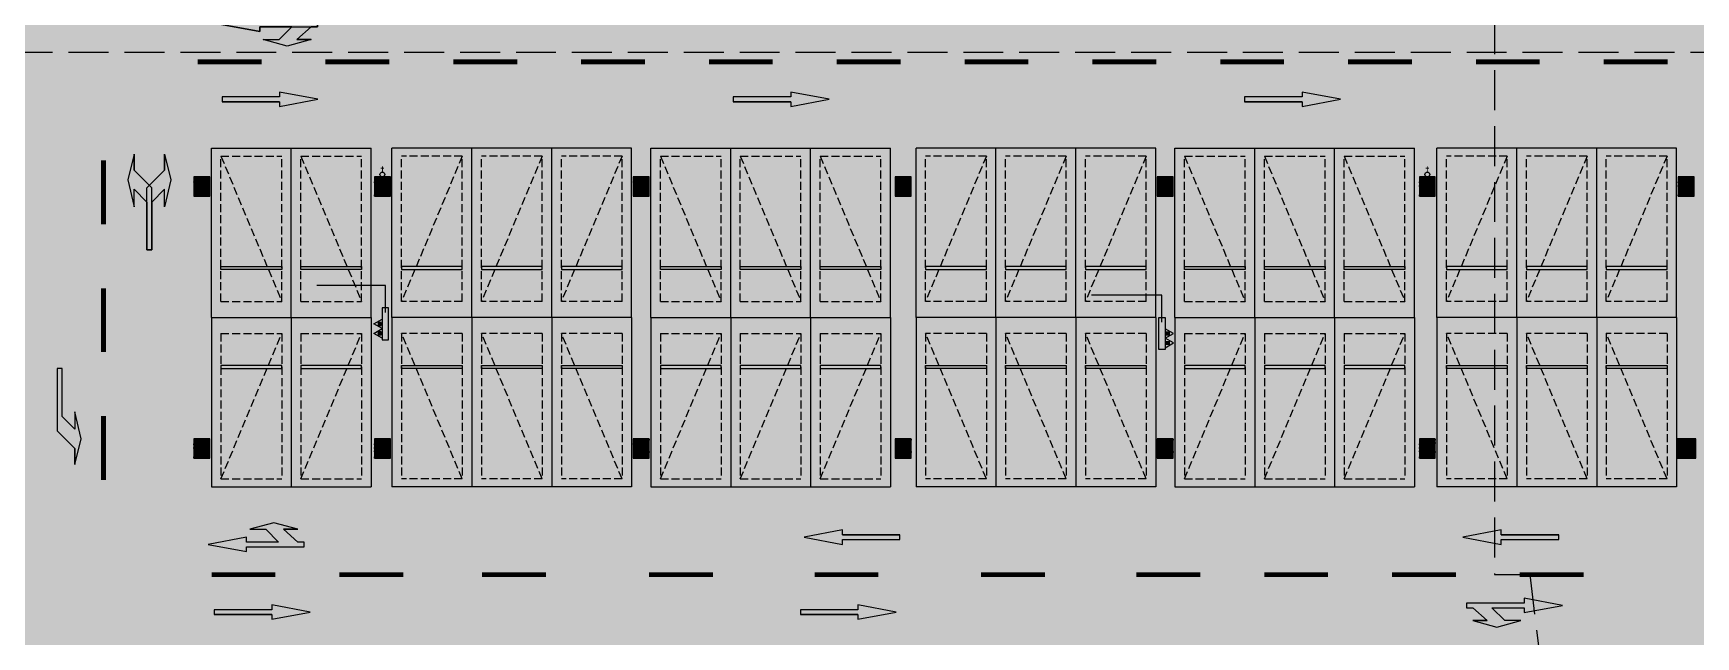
# Model space of a CAD drawing. Extents: x -1338203 to 1886333, y -530034 to 1031844.
# Drawn here: x 750532 to 802556, y 82854 to 101746 of the extents above; entities that cross this region are included whole.
import ezdxf

# ---------------------------------------------------------------- set-up
doc = ezdxf.new("R2010")
doc.units = 0
doc.header["$LTSCALE"] = 1000
doc.header["$MEASUREMENT"] = 0
doc.linetypes.add('$2$DASH', pattern=[0.35, 0.25, -0.1])
doc.linetypes.add('A-001-平面B2$0$__DASH', pattern=[0.35, 0.25, -0.1])
for name, color, linetype in [('$0$DIM_SYMB', 3, 'Continuous'), ('0P-EQUIP-CW', 7, 'Continuous'), ('0P-PIPE-RW', 122, 'Continuous'), ('p-a-regular', 5, 'Continuous'), ('S001地下一墙柱$0$S001地下一墙柱$0$0S-CC-LINE', 52, 'Continuous'), ('S001地下一墙柱$0$S001地下一墙柱$0$0S-CW-HATCH', 251, 'Continuous'), ('S001地下一墙柱$0$S001地下一墙柱$0$0S-CW-HATCH-UP', 251, 'Continuous'), ('中心线', 42, 'Continuous'), ('地面指向箭头', 7, 'Continuous'), ('负一层消火栓$0$0P-ACC-FH', 7, 'Continuous'), ('负一层消火栓$0$0P-DIM-FH', 3, 'Continuous'), ('负一层消火栓$0$0P-EQUIP-FH', 7, 'Continuous')]:
    doc.layers.add(name, color=color, linetype=linetype)
doc.layers.add('AAD-A-PROOF', color=30, linetype='Continuous', plot=False)
doc.layers.add('p-a-regular-narrow', color=7, linetype='Continuous', true_color=0x9600ff)
doc.layers.add('p-h-walkable', color=7, linetype='Continuous', lineweight=70, true_color=0xf0f0f0)

# ---------------------------------------------------------------- blocks, each defined once
blk = doc.blocks.new('负一层消火栓$0$$TwtSys$00000546')
h = blk.add_hatch()
h.set_pattern_fill('ANSI31', color=256, scale=200, style=0)
h.set_pattern_definition([(45, (-38543.802, -6670.83), (-17.67767, 17.67767), [])])
h.paths.add_polyline_path([(-65, 174), (65, 174), (65, 44), (-65, 44)])
for points in [[(0, 344), (-198, 0), (198, 0)], [(-65, 174), (65, 174), (65, 44), (-65, 44)]]:
    blk.add_lwpolyline(points, close=True)
blk = doc.blocks.new('负一层消火栓')
at = {"layer": '负一层消火栓$0$0P-ACC-FH', "elevation": 0}
blk.add_lwpolyline([(-4913, -214740), (-4713, -214740), (-4713, -213741), (-4913, -213741)], close=True, dxfattribs=at)
at = {"layer": '负一层消火栓$0$0P-ACC-FH'}
blk.add_lwpolyline([(19587, -215040), (19387, -215040), (19387, -214040), (19587, -214040)], close=True, dxfattribs=at)
at = {"layer": '负一层消火栓$0$0P-DIM-FH'}
for p, q in [((-4813, -213041), (-6956, -213041)), ((-4813, -213890), (-4813, -213041)), ((19487, -213340), (17284, -213340)), ((19487, -214190), (19487, -213340))]:
    blk.add_line(p, q, dxfattribs=at)
at = {"layer": '负一层消火栓$0$0P-EQUIP-FH', "zscale": 0.75}
for p, xscale, yscale, rotation in [((-4913, -214242, 800), -0.7500000000000013, 0.7500000000000013, 90), ((-4913, -214539, 800), -0.7500000000000013, 0.7500000000000013, 90), ((19587, -214541, 800), 0.75, 0.75, 270), ((19587, -214839, 800), 0.75, 0.75, 270)]:
    blk.add_blockref('负一层消火栓$0$$TwtSys$00000546', p, dxfattribs=dict(at, xscale=xscale, yscale=yscale, rotation=rotation))
blk = doc.blocks.new('剖面位置')
at = {"layer": '$0$DIM_SYMB', "linetype": '$2$DASH', "ltscale": 5}
for points in [[(29891, -167801), (29891, -222090), (30997, -222090), (42410, -315041)], [(29891, -167801), (29891, -222090), (30997, -222090), (42410, -315041)], [(-151227, -205737), (127993, -205737)], [(-151227, -205737), (127993, -205737)]]:
    blk.add_lwpolyline(points, dxfattribs=at)
blk = doc.blocks.new('$TwtSys$00000320')
at = {"const_width": 20}
for points in [[(0, 0), (0, -121)], [(-37, -83), (37, -83)]]:
    blk.add_lwpolyline(points, dxfattribs=at)
blk = doc.blocks.new('A$Cee0fc4ce')
at = {"layer": '0P-PIPE-RW', "linetype": 'Continuous'}
for centre in [(-4909, -209565), (27791, -209565)]:
    blk.add_circle(centre, 75, dxfattribs=at)
at = {"layer": '0P-EQUIP-CW', "xscale": 1.5, "yscale": 1.5, "zscale": 1.5, "rotation": 179.9999999999999}
for p in [(-4909, -209490), (27791, -209490)]:
    blk.add_blockref('$TwtSys$00000320', p, dxfattribs=at)
blk = doc.blocks.new('直行右转或左转')
at = {"layer": '地面指向箭头'}
blk.add_hatch(color=251, dxfattribs=at).paths.add_polyline_path([(3219528, 2452519), (3218327, 2452294), (3218327, 2452444), (3217325, 2452444), (3217726, 2452044), (3218227, 2452044), (3217476, 2451843), (3216725, 2452044), (3217175, 2452044), (3216725, 2452444), (3216524, 2452444), (3216524, 2452594), (3218327, 2452594), (3218327, 2452745)])
at = {"layer": '地面指向箭头', "color": 251}
blk.add_lwpolyline([(3216725, 2452044), (3217175, 2452044), (3216725, 2452044), (3217476, 2451843), (3218227, 2452044), (3217726, 2452044), (3217325, 2452444), (3218327, 2452444), (3218327, 2452294), (3219528, 2452519), (3218327, 2452745), (3218327, 2452594), (3216524, 2452594), (3216524, 2452444), (3216725, 2452444), (3217175, 2452044)], dxfattribs=at)
blk = doc.blocks.new('RTRTRT5')
at = {"layer": '地面指向箭头', "linetype": 'Continuous', "xscale": -1, "rotation": 270}
blk.add_blockref('直行右转或左转', (-1798715, -3451125, 0), dxfattribs=at)
at = {"layer": '地面指向箭头', "linetype": 'Continuous', "rotation": 89.99999999999999}
blk.add_blockref('直行右转或左转', (3106324, -3451125, 0), dxfattribs=at)
blk = doc.blocks.new('左转或右转')
at = {"layer": '地面指向箭头'}
blk.add_hatch(color=251, dxfattribs=at).paths.add_polyline_path([(3221046, 2451667), (3221247, 2450864), (3221247, 2451366), (3221799, 2451918), (3221799, 2453874), (3221648, 2453874), (3221648, 2452369), (3221247, 2451968), (3221247, 2452519)])
at = {"layer": '地面指向箭头', "color": 251}
blk.add_lwpolyline([(3221247, 2450864), (3221046, 2451667), (3221247, 2452519), (3221247, 2451968), (3221648, 2452369), (3221648, 2453874), (3221799, 2453874), (3221799, 2451918), (3221247, 2451366), (3221247, 2450864), (3221247, 2451366)], dxfattribs=at)
blk = doc.blocks.new('直行')
at = {"layer": '地面指向箭头'}
blk.add_hatch(color=251, dxfattribs=at).paths.add_polyline_path([(-29241, 4059962), (-29466, 4058762), (-29316, 4058762), (-29316, 4056961), (-29166, 4056961), (-29166, 4058762), (-29016, 4058762)])
at = {"layer": '地面指向箭头', "color": 251}
blk.add_lwpolyline([(-29316, 4058762), (-29316, 4056961), (-29316, 4058762), (-29316, 4058762), (-29466, 4058762), (-29241, 4059962), (-29016, 4058762), (-29166, 4058762), (-29166, 4056961), (-29316, 4056961), (-29316, 4056961)], dxfattribs=at)
blk = doc.blocks.new('左转加右转')
at = {"layer": '地面指向箭头'}
for points in [[(3220885, 2465747), (3221085, 2466547), (3221085, 2466047), (3221635, 2465497), (3221635, 2463547), (3221485, 2463547), (3221485, 2465047), (3221085, 2465447), (3221085, 2464897)], [(3222235, 2465747), (3222035, 2466547), (3222035, 2466047), (3221485, 2465497), (3221485, 2463547), (3221635, 2463547), (3221635, 2465047), (3222035, 2465447), (3222035, 2464897)]]:
    blk.add_hatch(color=251, dxfattribs=at).paths.add_polyline_path(points)
at = {"layer": '地面指向箭头', "color": 251}
for points in [[(3221085, 2466547), (3220885, 2465747), (3221085, 2464897), (3221085, 2465447), (3221485, 2465047), (3221485, 2463547), (3221635, 2463547), (3221635, 2465497), (3221085, 2466047), (3221085, 2466547), (3221085, 2466047)], [(3222035, 2466547), (3222235, 2465747), (3222035, 2464897), (3222035, 2465447), (3221635, 2465047), (3221635, 2463547), (3221485, 2463547), (3221485, 2465497), (3222035, 2466047), (3222035, 2466547), (3222035, 2466047)]]:
    blk.add_lwpolyline(points, dxfattribs=at)
blk = doc.blocks.new('A$C9cb663f1')
at = {"layer": '中心线', "color": 251, "const_width": 150}
for points in [[(343029, -260912), (345029, -260912)], [(347029, -260912), (349029, -260912)], [(351029, -260912), (353029, -260912)], [(355029, -260912), (357029, -260912)], [(359029, -260912), (361029, -260912)], [(363029, -260912), (365029, -260912)], [(367029, -260912), (369029, -260912)], [(371029, -260912), (373029, -260912)], [(375029, -260912), (377029, -260912)], [(379029, -260912), (381029, -260912)], [(383029, -260912), (385029, -260912)], [(387029, -260912), (389029, -260912)], [(340085, -263996), (340085, -265996)], [(340085, -267996), (340085, -269996)], [(340085, -271996), (340085, -273996)], [(343466, -276962), (345466, -276962)], [(347466, -276962), (349466, -276962)], [(351926, -276962), (353926, -276962)], [(357159, -276962), (359159, -276962)], [(362335, -276962), (364335, -276962)], [(367545, -276962), (369545, -276962)], [(372405, -276962), (374405, -276962)], [(376405, -276962), (378405, -276962)], [(380405, -276962), (382405, -276962)], [(384405, -276962), (386405, -276962)]]:
    blk.add_lwpolyline(points, dxfattribs=at)
at = {"layer": '地面指向箭头', "color": 251, "rotation": 90}
blk.add_blockref('RTRTRT5', (112182, -913545, 0), dxfattribs=at)
at = {"layer": '地面指向箭头', "color": 251}
for p, xscale, rotation in [((-3713168, -232843), -1, 270), ((-3697168, -232843), -1, 270), ((-3681168, -232843), -1, 270), ((4421968, -305031), -1.000000000000002, 90), ((4442586, -305031), -1.000000000000002, 90), ((-3713409, -248893), -1, 270), ((-3695071, -248893), -1, 270)]:
    blk.add_blockref('直行', p, dxfattribs=dict(at, xscale=xscale, rotation=rotation))
at = {"layer": '地面指向箭头', "color": 251, "linetype": 'Continuous', "xscale": -1}
for name, p in [('左转加右转', (3563080, -2730347)), ('左转或右转', (3560436, -2724381))]:
    blk.add_blockref(name, p, dxfattribs=at)
at = {"layer": '地面指向箭头', "color": 251, "linetype": 'Continuous', "rotation": 180}
blk.add_blockref('直行右转或左转', (3562887, 2176503), dxfattribs=at)
at = {"layer": '地面指向箭头', "color": 251, "linetype": 'Continuous'}
blk.add_blockref('直行右转或左转', (-2833791, -2730445), dxfattribs=at)

msp = doc.modelspace()

# ---------------------------------------------------------------- hatches: boundary and pattern name
at = {"layer": 'p-h-walkable', "ltscale": 0.002}
h = msp.add_hatch(color=256, dxfattribs=at)
h.dxf.hatch_style = 1
h.paths.add_polyline_path([(633826.6, 244460.7), (640276.6, 244575.6), (640576.6, 234544.8), (645576.7, 234544.6), (645576.7, 209278.9), (732355.9, 209029), (732355.1, 235229.9), (738506.7, 235229.9), (738506.6, 268838.9), (732734.3, 268838.9), (732734.3, 272898.9), (711963.1, 272898.9), (711963.1, 278984.7), (717256.7, 278984.7), (717256.7, 284049), (733571.6, 284135.6), (733996.6, 290449.1), (739216.6, 290449.1), (739766.6, 284299.1), (754626.6, 284299.1), (755296.6, 290449.1), (760516.6, 290449.1), (760816.6, 283049.1), (760816.3, 275879.2), (775122.6, 275879.2), (776006.6, 274138.9), (776006.6, 259429.1), (778716.6, 259429.1), (778716.6, 238849.1), (783416.6, 238849.1), (783416.6, 237229.1), (782066.6, 237229.1), (782066.6, 234429.1), (779546.6, 234429.1), (779546.6, 237129.1), (773916.6, 237129.1), (773916.6, 243229.1), (764306.6, 243225.6), (764306.6, 236639.1), (760766.6, 236639.1), (760766.6, 234429.1), (758246.6, 234429.1), (758246.6, 238649.1), (762116.6, 238649.1), (762116.6, 243225.6), (748656.6, 243225.6), (748756.3, 207529.1), (800106.6, 207528.9), (800206.7, 201639.7), (812908.2, 202239.1), (812576.6, 180449.3), (744206, 180449.3), (744206, 173439), (728556.7, 173439), (728556.6, 122289.1), (746356.6, 122289.1), (750916.6, 132325.6), (842896.6, 132325.6), (843211.6, 121345.6), (839116.6, 121345.6), (839116.6, 93449.1), (864906.6, 93449.1), (864906.6, 79694), (875856.6, 74929.1), (875856.6, 65749.1), (834560.6, 65749.1), (839142.9, 28436.3), (869465.5, 32160.2), (871163.4, 18334), (873704.3, 18646.1), (877328.9, 5540.2), (761876.2, -8638.5), (761133.2, 2082.3), (764950.9, 5291.5), (763253.1, 19116.3), (799242.7, 23536.1), (793807.6, 65749.1), (750756.6, 65749.1), (751556.6, 81645.6), (636016.6, 81645.6), (636016.6, 96345.6), (629416.6, 96345.6), (629416.6, 118203.2), (622306.6, 118203.2), (622286.6, 139083.2), (644406.6, 137003.2), (644406.6, 129968.2), (656656.6, 129968.2), (656406.6, 138083.2), (712156.6, 138083.2), (711856.6, 184449.1), (581811.6, 184349.1), (581826.6, 197199.1), (585876.6, 197449.1), (585976.6, 209279), (629226.6, 209578.9), (628926.8, 236145.4), (633826.6, 236145.6)])
at = {"layer": 'S001地下一墙柱$0$S001地下一墙柱$0$0S-CW-HATCH'}
h = msp.add_hatch(color=256, dxfattribs=at)
h.dxf.hatch_style = 1
h.paths.add_polyline_path([(756056.6, 97249.1), (755556.6, 97249.1), (755556.6, 96649.1), (756056.6, 96649.1)])
h = msp.add_hatch(color=256, dxfattribs=at)
h.dxf.hatch_style = 1
h.paths.add_polyline_path([(761706.6, 97249.1), (761206.6, 97249.1), (761206.6, 96649.1), (761706.6, 96649.1)])
h = msp.add_hatch(color=256, dxfattribs=at)
h.dxf.hatch_style = 1
h.paths.add_polyline_path([(769806.6, 97249.1), (769306.6, 97249.1), (769306.6, 96649.1), (769806.6, 96649.1)])
h = msp.add_hatch(color=256, dxfattribs=at)
h.dxf.hatch_style = 1
h.paths.add_polyline_path([(778006.6, 97249.1), (777506.6, 97249.1), (777506.6, 96649.1), (778006.6, 96649.1)])
h = msp.add_hatch(color=256, dxfattribs=at)
h.dxf.hatch_style = 1
h.paths.add_polyline_path([(786206.6, 97249.1), (785706.6, 97249.1), (785706.6, 96649.1), (786206.6, 96649.1)])
h = msp.add_hatch(color=256, dxfattribs=at)
h.dxf.hatch_style = 1
h.paths.add_polyline_path([(794406.6, 97249.1), (793906.6, 97249.1), (793906.6, 96649.1), (794406.6, 96649.1)])
h = msp.add_hatch(color=256, dxfattribs=at)
h.dxf.hatch_style = 1
h.paths.add_polyline_path([(802506.6, 97249.1), (802006.6, 97249.1), (802006.6, 96649.1), (802506.6, 96649.1)])
h = msp.add_hatch(color=256, dxfattribs=at)
h.dxf.hatch_style = 1
h.paths.add_polyline_path([(756056.6, 89049.1), (755556.6, 89049.1), (755556.6, 88449.1), (756056.6, 88449.1)])
h = msp.add_hatch(color=256, dxfattribs=at)
h.dxf.hatch_style = 1
h.paths.add_polyline_path([(761706.6, 89049.1), (761206.6, 89049.1), (761206.6, 88449.1), (761706.6, 88449.1)])
h = msp.add_hatch(color=256, dxfattribs=at)
h.dxf.hatch_style = 1
h.paths.add_polyline_path([(769806.6, 89049.1), (769306.6, 89049.1), (769306.6, 88449.1), (769806.6, 88449.1)])
h = msp.add_hatch(color=256, dxfattribs=at)
h.dxf.hatch_style = 1
h.paths.add_polyline_path([(778006.6, 89049.1), (777506.6, 89049.1), (777506.6, 88449.1), (778006.6, 88449.1)])
h = msp.add_hatch(color=256, dxfattribs=at)
h.dxf.hatch_style = 1
h.paths.add_polyline_path([(786206.6, 89049.1), (785706.6, 89049.1), (785706.6, 88449.1), (786206.6, 88449.1)])
h = msp.add_hatch(color=256, dxfattribs=at)
h.dxf.hatch_style = 1
h.paths.add_polyline_path([(794406.6, 89049.1), (793906.6, 89049.1), (793906.6, 88449.1), (794406.6, 88449.1)])
h = msp.add_hatch(color=256, dxfattribs=at)
h.dxf.hatch_style = 1
h.paths.add_polyline_path([(802556.4, 89049.1), (801956.8, 89049.1), (801956.8, 88449.1), (802556.4, 88449.1)])
at = {"layer": 'S001地下一墙柱$0$S001地下一墙柱$0$0S-CW-HATCH-UP'}
h = msp.add_hatch(dxfattribs=at)
h.set_pattern_fill('钢筋混凝土', color=256, scale=30)
h.set_pattern_definition([(45, (788367.34, 106200.8), (-53.03301, 53.03301), []), (50, (788367.34, 106200.8), (215.1781, -18.8256), [22.5, -247.5]), (355, (788367.34, 106200.8), (-41.6254, 225.6576), [18, -198]), (100.4514, (788385.27, 106199.23), (173.5528, 206.8319), [19.122, -210.3426]), (46.1842, (788367.34, 106260.8), (320.1723, -49.6557), [33.75, -371.25]), (96.6356, (788394.02, 106256.66), (280.3988, 292.2354), [28.683, -315.514]), (351.1842, (788367.34, 106260.8), (280.3986, 292.2356), [27, -297]), (21, (788397.34, 106245.8), (179.0721, -120.7857), [22.5, -247.5]), (326, (788397.34, 106245.8), (72.9946, 217.545), [18, -198]), (71.4514, (788412.26, 106235.74), (252.0668, 96.7591), [19.122, -210.3426]), (37.5, (788367.34, 106200.8), (3.64796, 99.86816), [0, -195.6, 0, -201, 0, -198.75]), (7.5, (788367.34, 106200.8), (78.92086, 118.3235), [0, -114.6, 0, -191.1, 0, -75.75]), (327.5, (788300.44, 106200.8), (160.14673, -6.76646), [0, -75, 0, -234, 0, -310.5]), (317.5, (788270.44, 106200.8), (174.95585, 30.0315), [0, -97.5, 0, -155.4, 0, -220.5])])
h.paths.add_polyline_path([(756056.6, 97249.1), (755556.6, 97249.1), (755556.6, 96649.1), (756056.6, 96649.1)])
h = msp.add_hatch(dxfattribs=at)
h.set_pattern_fill('钢筋混凝土', color=256, scale=30)
h.set_pattern_definition([(45, (794017.34, 106200.8), (-53.03301, 53.03301), []), (50, (794017.34, 106200.8), (215.1781, -18.8256), [22.5, -247.5]), (355, (794017.34, 106200.8), (-41.6254, 225.6576), [18, -198]), (100.4514, (794035.27, 106199.23), (173.5528, 206.8319), [19.122, -210.3426]), (46.1842, (794017.34, 106260.8), (320.1723, -49.6557), [33.75, -371.25]), (96.6356, (794044.02, 106256.66), (280.3988, 292.2354), [28.683, -315.514]), (351.1842, (794017.34, 106260.8), (280.3986, 292.2356), [27, -297]), (21, (794047.34, 106245.8), (179.0721, -120.7857), [22.5, -247.5]), (326, (794047.34, 106245.8), (72.9946, 217.545), [18, -198]), (71.4514, (794062.26, 106235.74), (252.0668, 96.7591), [19.122, -210.3426]), (37.5, (794017.34, 106200.8), (3.64796, 99.86816), [0, -195.6, 0, -201, 0, -198.75]), (7.5, (794017.34, 106200.8), (78.92086, 118.3235), [0, -114.6, 0, -191.1, 0, -75.75]), (327.5, (793950.44, 106200.8), (160.14673, -6.76646), [0, -75, 0, -234, 0, -310.5]), (317.5, (793920.44, 106200.8), (174.95585, 30.0315), [0, -97.5, 0, -155.4, 0, -220.5])])
h.paths.add_polyline_path([(761706.6, 97249.1), (761206.6, 97249.1), (761206.6, 96649.1), (761706.6, 96649.1)])
h = msp.add_hatch(dxfattribs=at)
h.set_pattern_fill('钢筋混凝土', color=256, scale=30)
h.set_pattern_definition([(45, (802117.34, 106200.8), (-53.03301, 53.03301), []), (50, (802117.34, 106200.8), (215.1781, -18.8256), [22.5, -247.5]), (355, (802117.34, 106200.8), (-41.6254, 225.6576), [18, -198]), (100.4514, (802135.27, 106199.23), (173.5528, 206.8319), [19.122, -210.3426]), (46.1842, (802117.34, 106260.8), (320.1723, -49.6557), [33.75, -371.25]), (96.6356, (802144.02, 106256.67), (280.3988, 292.2354), [28.683, -315.514]), (351.1842, (802117.34, 106260.8), (280.3986, 292.2356), [27, -297]), (21, (802147.34, 106245.8), (179.0721, -120.7857), [22.5, -247.5]), (326, (802147.34, 106245.8), (72.9946, 217.545), [18, -198]), (71.4514, (802162.26, 106235.74), (252.0668, 96.7591), [19.122, -210.3426]), (37.5, (802117.34, 106200.8), (3.64796, 99.86816), [0, -195.6, 0, -201, 0, -198.75]), (7.5, (802117.34, 106200.8), (78.92086, 118.3235), [0, -114.6, 0, -191.1, 0, -75.75]), (327.5, (802050.44, 106200.8), (160.14673, -6.76646), [0, -75, 0, -234, 0, -310.5]), (317.5, (802020.44, 106200.8), (174.95585, 30.0315), [0, -97.5, 0, -155.4, 0, -220.5])])
h.paths.add_polyline_path([(769806.6, 97249.1), (769306.6, 97249.1), (769306.6, 96649.1), (769806.6, 96649.1)])
h = msp.add_hatch(dxfattribs=at)
h.set_pattern_fill('钢筋混凝土', color=256, scale=30)
h.set_pattern_definition([(45, (810317.34, 106200.8), (-53.03301, 53.03301), []), (50, (810317.34, 106200.8), (215.1781, -18.8256), [22.5, -247.5]), (355, (810317.34, 106200.8), (-41.6254, 225.6576), [18, -198]), (100.4514, (810335.27, 106199.23), (173.5528, 206.8319), [19.122, -210.3426]), (46.1842, (810317.34, 106260.8), (320.1723, -49.6557), [33.75, -371.25]), (96.6356, (810344.02, 106256.66), (280.3988, 292.2354), [28.683, -315.514]), (351.1842, (810317.34, 106260.8), (280.3986, 292.2356), [27, -297]), (21, (810347.34, 106245.8), (179.0721, -120.7857), [22.5, -247.5]), (326, (810347.34, 106245.8), (72.9946, 217.545), [18, -198]), (71.4514, (810362.26, 106235.74), (252.0668, 96.7591), [19.122, -210.3426]), (37.5, (810317.34, 106200.8), (3.64796, 99.86816), [0, -195.6, 0, -201, 0, -198.75]), (7.5, (810317.34, 106200.8), (78.92086, 118.3235), [0, -114.6, 0, -191.1, 0, -75.75]), (327.5, (810250.44, 106200.8), (160.14673, -6.76646), [0, -75, 0, -234, 0, -310.5]), (317.5, (810220.44, 106200.8), (174.95585, 30.0315), [0, -97.5, 0, -155.4, 0, -220.5])])
h.paths.add_polyline_path([(778006.6, 97249.1), (777506.6, 97249.1), (777506.6, 96649.1), (778006.6, 96649.1)])
h = msp.add_hatch(dxfattribs=at)
h.set_pattern_fill('钢筋混凝土', color=256, scale=30)
h.set_pattern_definition([(45, (818517.34, 106200.8), (-53.03301, 53.03301), []), (50, (818517.34, 106200.8), (215.1781, -18.8256), [22.5, -247.5]), (355, (818517.34, 106200.8), (-41.6254, 225.6576), [18, -198]), (100.4514, (818535.27, 106199.23), (173.5528, 206.8319), [19.122, -210.3426]), (46.1842, (818517.34, 106260.8), (320.1723, -49.6557), [33.75, -371.25]), (96.6356, (818544.02, 106256.66), (280.3988, 292.2354), [28.683, -315.514]), (351.1842, (818517.34, 106260.8), (280.3986, 292.2356), [27, -297]), (21, (818547.34, 106245.8), (179.0721, -120.7857), [22.5, -247.5]), (326, (818547.34, 106245.8), (72.9946, 217.545), [18, -198]), (71.4514, (818562.26, 106235.74), (252.0668, 96.7591), [19.122, -210.3426]), (37.5, (818517.34, 106200.8), (3.64796, 99.86816), [0, -195.6, 0, -201, 0, -198.75]), (7.5, (818517.34, 106200.8), (78.92086, 118.3235), [0, -114.6, 0, -191.1, 0, -75.75]), (327.5, (818450.44, 106200.8), (160.14673, -6.76646), [0, -75, 0, -234, 0, -310.5]), (317.5, (818420.44, 106200.8), (174.95585, 30.0315), [0, -97.5, 0, -155.4, 0, -220.5])])
h.paths.add_polyline_path([(786206.6, 97249.1), (785706.6, 97249.1), (785706.6, 96649.1), (786206.6, 96649.1)])
h = msp.add_hatch(dxfattribs=at)
h.set_pattern_fill('钢筋混凝土', color=256, scale=30)
h.set_pattern_definition([(45, (826717.34, 106200.8), (-53.03301, 53.03301), []), (50, (826717.34, 106200.8), (215.1781, -18.8256), [22.5, -247.5]), (355, (826717.34, 106200.8), (-41.6254, 225.6576), [18, -198]), (100.4514, (826735.27, 106199.23), (173.5528, 206.8319), [19.122, -210.3426]), (46.1842, (826717.34, 106260.8), (320.1723, -49.6557), [33.75, -371.25]), (96.6356, (826744.02, 106256.66), (280.3988, 292.2354), [28.683, -315.514]), (351.1842, (826717.34, 106260.8), (280.3986, 292.2356), [27, -297]), (21, (826747.34, 106245.8), (179.0721, -120.7857), [22.5, -247.5]), (326, (826747.34, 106245.8), (72.9946, 217.545), [18, -198]), (71.4514, (826762.26, 106235.74), (252.0668, 96.7591), [19.122, -210.3426]), (37.5, (826717.34, 106200.8), (3.64796, 99.86816), [0, -195.6, 0, -201, 0, -198.75]), (7.5, (826717.34, 106200.8), (78.92086, 118.3235), [0, -114.6, 0, -191.1, 0, -75.75]), (327.5, (826650.44, 106200.8), (160.14673, -6.76646), [0, -75, 0, -234, 0, -310.5]), (317.5, (826620.44, 106200.8), (174.95585, 30.0315), [0, -97.5, 0, -155.4, 0, -220.5])])
h.paths.add_polyline_path([(794406.6, 97249.1), (793906.6, 97249.1), (793906.6, 96649.1), (794406.6, 96649.1)])
h = msp.add_hatch(dxfattribs=at)
h.set_pattern_fill('钢筋混凝土', color=256, scale=30)
h.set_pattern_definition([(45, (834817.34, 106200.8), (-53.03301, 53.03301), []), (50, (834817.34, 106200.8), (215.1781, -18.8256), [22.5, -247.5]), (355, (834817.34, 106200.8), (-41.6254, 225.6576), [18, -198]), (100.4514, (834835.27, 106199.23), (173.5528, 206.8319), [19.122, -210.3426]), (46.1842, (834817.34, 106260.8), (320.1723, -49.6557), [33.75, -371.25]), (96.6356, (834844.02, 106256.66), (280.3988, 292.2354), [28.683, -315.514]), (351.1842, (834817.34, 106260.8), (280.3986, 292.2356), [27, -297]), (21, (834847.34, 106245.8), (179.0721, -120.7857), [22.5, -247.5]), (326, (834847.34, 106245.8), (72.9946, 217.545), [18, -198]), (71.4514, (834862.26, 106235.74), (252.0668, 96.7591), [19.122, -210.3426]), (37.5, (834817.34, 106200.8), (3.64796, 99.86816), [0, -195.6, 0, -201, 0, -198.75]), (7.5, (834817.34, 106200.8), (78.92086, 118.3235), [0, -114.6, 0, -191.1, 0, -75.75]), (327.5, (834750.44, 106200.8), (160.14673, -6.76646), [0, -75, 0, -234, 0, -310.5]), (317.5, (834720.44, 106200.8), (174.95585, 30.0315), [0, -97.5, 0, -155.4, 0, -220.5])])
h.paths.add_polyline_path([(802506.6, 97249.1), (802006.6, 97249.1), (802006.6, 96649.1), (802506.6, 96649.1)])
h = msp.add_hatch(dxfattribs=at)
h.set_pattern_fill('钢筋混凝土', color=256, scale=30)
h.set_pattern_definition([(45, (788367.34, 98000.8), (-53.03301, 53.03301), []), (50, (788367.34, 98000.8), (215.1781, -18.8256), [22.5, -247.5]), (355, (788367.34, 98000.8), (-41.6254, 225.6576), [18, -198]), (100.4514, (788385.27, 97999.23), (173.5528, 206.8319), [19.122, -210.3426]), (46.1842, (788367.34, 98060.8), (320.1723, -49.6557), [33.75, -371.25]), (96.6356, (788394.02, 98056.66), (280.3988, 292.2354), [28.683, -315.514]), (351.1842, (788367.34, 98060.8), (280.3986, 292.2356), [27, -297]), (21, (788397.34, 98045.8), (179.0721, -120.7857), [22.5, -247.5]), (326, (788397.34, 98045.8), (72.9946, 217.545), [18, -198]), (71.4514, (788412.26, 98035.74), (252.0668, 96.7591), [19.122, -210.3426]), (37.5, (788367.34, 98000.8), (3.64796, 99.86816), [0, -195.6, 0, -201, 0, -198.75]), (7.5, (788367.34, 98000.8), (78.92086, 118.3235), [0, -114.6, 0, -191.1, 0, -75.75]), (327.5, (788300.44, 98000.8), (160.14673, -6.76646), [0, -75, 0, -234, 0, -310.5]), (317.5, (788270.44, 98000.8), (174.95585, 30.0315), [0, -97.5, 0, -155.4, 0, -220.5])])
h.paths.add_polyline_path([(756056.6, 89049.1), (755556.6, 89049.1), (755556.6, 88449.1), (756056.6, 88449.1)])
h = msp.add_hatch(dxfattribs=at)
h.set_pattern_fill('钢筋混凝土', color=256, scale=30)
h.set_pattern_definition([(45, (794017.34, 98000.8), (-53.03301, 53.03301), []), (50, (794017.34, 98000.8), (215.1781, -18.8256), [22.5, -247.5]), (355, (794017.34, 98000.8), (-41.6254, 225.6576), [18, -198]), (100.4514, (794035.27, 97999.23), (173.5528, 206.8319), [19.122, -210.3426]), (46.1842, (794017.34, 98060.8), (320.1723, -49.6557), [33.75, -371.25]), (96.6356, (794044.02, 98056.66), (280.3988, 292.2354), [28.683, -315.514]), (351.1842, (794017.34, 98060.8), (280.3986, 292.2356), [27, -297]), (21, (794047.34, 98045.8), (179.0721, -120.7857), [22.5, -247.5]), (326, (794047.34, 98045.8), (72.9946, 217.545), [18, -198]), (71.4514, (794062.26, 98035.74), (252.0668, 96.7591), [19.122, -210.3426]), (37.5, (794017.34, 98000.8), (3.64796, 99.86816), [0, -195.6, 0, -201, 0, -198.75]), (7.5, (794017.34, 98000.8), (78.92086, 118.3235), [0, -114.6, 0, -191.1, 0, -75.75]), (327.5, (793950.44, 98000.8), (160.14673, -6.76646), [0, -75, 0, -234, 0, -310.5]), (317.5, (793920.44, 98000.8), (174.95585, 30.0315), [0, -97.5, 0, -155.4, 0, -220.5])])
h.paths.add_polyline_path([(761706.6, 89049.1), (761206.6, 89049.1), (761206.6, 88449.1), (761706.6, 88449.1)])
h = msp.add_hatch(dxfattribs=at)
h.set_pattern_fill('钢筋混凝土', color=256, scale=30)
h.set_pattern_definition([(45, (802117.34, 98000.8), (-53.03301, 53.03301), []), (50, (802117.34, 98000.8), (215.1781, -18.8256), [22.5, -247.5]), (355, (802117.34, 98000.8), (-41.6254, 225.6576), [18, -198]), (100.4514, (802135.27, 97999.23), (173.5528, 206.8319), [19.122, -210.3426]), (46.1842, (802117.34, 98060.8), (320.1723, -49.6557), [33.75, -371.25]), (96.6356, (802144.02, 98056.67), (280.3988, 292.2354), [28.683, -315.514]), (351.1842, (802117.34, 98060.8), (280.3986, 292.2356), [27, -297]), (21, (802147.34, 98045.8), (179.0721, -120.7857), [22.5, -247.5]), (326, (802147.34, 98045.8), (72.9946, 217.545), [18, -198]), (71.4514, (802162.26, 98035.74), (252.0668, 96.7591), [19.122, -210.3426]), (37.5, (802117.34, 98000.8), (3.64796, 99.86816), [0, -195.6, 0, -201, 0, -198.75]), (7.5, (802117.34, 98000.8), (78.92086, 118.3235), [0, -114.6, 0, -191.1, 0, -75.75]), (327.5, (802050.44, 98000.8), (160.14673, -6.76646), [0, -75, 0, -234, 0, -310.5]), (317.5, (802020.44, 98000.8), (174.95585, 30.0315), [0, -97.5, 0, -155.4, 0, -220.5])])
h.paths.add_polyline_path([(769806.6, 89049.1), (769306.6, 89049.1), (769306.6, 88449.1), (769806.6, 88449.1)])
h = msp.add_hatch(dxfattribs=at)
h.set_pattern_fill('钢筋混凝土', color=256, scale=30)
h.set_pattern_definition([(45, (810317.34, 98000.8), (-53.03301, 53.03301), []), (50, (810317.34, 98000.8), (215.1781, -18.8256), [22.5, -247.5]), (355, (810317.34, 98000.8), (-41.6254, 225.6576), [18, -198]), (100.4514, (810335.27, 97999.23), (173.5528, 206.8319), [19.122, -210.3426]), (46.1842, (810317.34, 98060.8), (320.1723, -49.6557), [33.75, -371.25]), (96.6356, (810344.02, 98056.66), (280.3988, 292.2354), [28.683, -315.514]), (351.1842, (810317.34, 98060.8), (280.3986, 292.2356), [27, -297]), (21, (810347.34, 98045.8), (179.0721, -120.7857), [22.5, -247.5]), (326, (810347.34, 98045.8), (72.9946, 217.545), [18, -198]), (71.4514, (810362.26, 98035.74), (252.0668, 96.7591), [19.122, -210.3426]), (37.5, (810317.34, 98000.8), (3.64796, 99.86816), [0, -195.6, 0, -201, 0, -198.75]), (7.5, (810317.34, 98000.8), (78.92086, 118.3235), [0, -114.6, 0, -191.1, 0, -75.75]), (327.5, (810250.44, 98000.8), (160.14673, -6.76646), [0, -75, 0, -234, 0, -310.5]), (317.5, (810220.44, 98000.8), (174.95585, 30.0315), [0, -97.5, 0, -155.4, 0, -220.5])])
h.paths.add_polyline_path([(778006.6, 89049.1), (777506.6, 89049.1), (777506.6, 88449.1), (778006.6, 88449.1)])
h = msp.add_hatch(dxfattribs=at)
h.set_pattern_fill('钢筋混凝土', color=256, scale=30)
h.set_pattern_definition([(45, (818517.34, 98000.8), (-53.03301, 53.03301), []), (50, (818517.34, 98000.8), (215.1781, -18.8256), [22.5, -247.5]), (355, (818517.34, 98000.8), (-41.6254, 225.6576), [18, -198]), (100.4514, (818535.27, 97999.23), (173.5528, 206.8319), [19.122, -210.3426]), (46.1842, (818517.34, 98060.8), (320.1723, -49.6557), [33.75, -371.25]), (96.6356, (818544.02, 98056.66), (280.3988, 292.2354), [28.683, -315.514]), (351.1842, (818517.34, 98060.8), (280.3986, 292.2356), [27, -297]), (21, (818547.34, 98045.8), (179.0721, -120.7857), [22.5, -247.5]), (326, (818547.34, 98045.8), (72.9946, 217.545), [18, -198]), (71.4514, (818562.26, 98035.74), (252.0668, 96.7591), [19.122, -210.3426]), (37.5, (818517.34, 98000.8), (3.64796, 99.86816), [0, -195.6, 0, -201, 0, -198.75]), (7.5, (818517.34, 98000.8), (78.92086, 118.3235), [0, -114.6, 0, -191.1, 0, -75.75]), (327.5, (818450.44, 98000.8), (160.14673, -6.76646), [0, -75, 0, -234, 0, -310.5]), (317.5, (818420.44, 98000.8), (174.95585, 30.0315), [0, -97.5, 0, -155.4, 0, -220.5])])
h.paths.add_polyline_path([(786206.6, 89049.1), (785706.6, 89049.1), (785706.6, 88449.1), (786206.6, 88449.1)])
h = msp.add_hatch(dxfattribs=at)
h.set_pattern_fill('钢筋混凝土', color=256, scale=30)
h.set_pattern_definition([(45, (826717.34, 98000.8), (-53.03301, 53.03301), []), (50, (826717.34, 98000.8), (215.1781, -18.8256), [22.5, -247.5]), (355, (826717.34, 98000.8), (-41.6254, 225.6576), [18, -198]), (100.4514, (826735.27, 97999.23), (173.5528, 206.8319), [19.122, -210.3426]), (46.1842, (826717.34, 98060.8), (320.1723, -49.6557), [33.75, -371.25]), (96.6356, (826744.02, 98056.66), (280.3988, 292.2354), [28.683, -315.514]), (351.1842, (826717.34, 98060.8), (280.3986, 292.2356), [27, -297]), (21, (826747.34, 98045.8), (179.0721, -120.7857), [22.5, -247.5]), (326, (826747.34, 98045.8), (72.9946, 217.545), [18, -198]), (71.4514, (826762.26, 98035.74), (252.0668, 96.7591), [19.122, -210.3426]), (37.5, (826717.34, 98000.8), (3.64796, 99.86816), [0, -195.6, 0, -201, 0, -198.75]), (7.5, (826717.34, 98000.8), (78.92086, 118.3235), [0, -114.6, 0, -191.1, 0, -75.75]), (327.5, (826650.44, 98000.8), (160.14673, -6.76646), [0, -75, 0, -234, 0, -310.5]), (317.5, (826620.44, 98000.8), (174.95585, 30.0315), [0, -97.5, 0, -155.4, 0, -220.5])])
h.paths.add_polyline_path([(794406.6, 89049.1), (793906.6, 89049.1), (793906.6, 88449.1), (794406.6, 88449.1)])
h = msp.add_hatch(dxfattribs=at)
h.set_pattern_fill('钢筋混凝土', color=256, scale=30)
h.set_pattern_definition([(45, (834817.34, 98000.8), (-53.03301, 53.03301), []), (50, (834817.34, 98000.8), (215.1781, -18.8256), [22.5, -247.5]), (355, (834817.34, 98000.8), (-41.6254, 225.6576), [18, -198]), (100.4514, (834835.27, 97999.23), (173.5528, 206.8319), [19.122, -210.3426]), (46.1842, (834817.34, 98060.8), (320.1723, -49.6557), [33.75, -371.25]), (96.6356, (834844.02, 98056.66), (280.3988, 292.2354), [28.683, -315.514]), (351.1842, (834817.34, 98060.8), (280.3986, 292.2356), [27, -297]), (21, (834847.34, 98045.8), (179.0721, -120.7857), [22.5, -247.5]), (326, (834847.34, 98045.8), (72.9946, 217.545), [18, -198]), (71.4514, (834862.26, 98035.74), (252.0668, 96.7591), [19.122, -210.3426]), (37.5, (834817.34, 98000.8), (3.64796, 99.86816), [0, -195.6, 0, -201, 0, -198.75]), (7.5, (834817.34, 98000.8), (78.92086, 118.3235), [0, -114.6, 0, -191.1, 0, -75.75]), (327.5, (834750.44, 98000.8), (160.14673, -6.76646), [0, -75, 0, -234, 0, -310.5]), (317.5, (834720.44, 98000.8), (174.95585, 30.0315), [0, -97.5, 0, -155.4, 0, -220.5])])
h.paths.add_polyline_path([(802556.4, 89049.1), (801956.8, 89049.1), (801956.8, 88449.1), (802556.4, 88449.1)])

# ---------------------------------------------------------------- linework, layer by layer
for p, q in [((756106.5, 92849), (756106.5, 98149)), ((756106.5, 98149), (758606.5, 98149)), ((758606.5, 92849), (758606.5, 98149)), ((758606.5, 92849), (758606.5, 98149)), ((758606.5, 98149), (761106.5, 98149)), ((761106.5, 92849), (761106.5, 98149)), ((761757, 92849), (761757, 98149)), ((764257, 98149), (761757, 98149)), ((764257, 92849), (764257, 98149)), ((766757, 98149), (764257, 98149)), ((764257, 92849), (764257, 98149)), ((766757, 92849), (766757, 98149)), ((769257, 98149), (766757, 98149)), ((766757, 92849), (766757, 98149)), ((769257, 92849), (769257, 98149)), ((769856.5, 92849), (769856.5, 98149)), ((769856.5, 98149), (772356.5, 98149)), ((772356.5, 92849), (772356.5, 98149)), ((772356.5, 92849), (772356.5, 98149)), ((772356.5, 98149), (774856.5, 98149)), ((774856.5, 92849), (774856.5, 98149)), ((774856.5, 92849), (774856.5, 98149)), ((774856.5, 98149), (777356.5, 98149)), ((777356.5, 92849), (777356.5, 98149)), ((778157, 92848.8), (778157, 98148.8)), ((780657, 98148.8), (778157, 98148.8)), ((780657, 92848.8), (780657, 98148.8)), ((783157, 98148.8), (780657, 98148.8)), ((780657, 92848.8), (780657, 98148.8)), ((783157, 92848.8), (783157, 98148.8)), ((785657, 98148.8), (783157, 98148.8)), ((783157, 92848.8), (783157, 98148.8)), ((785657, 92848.8), (785657, 98148.8)), ((786256.5, 92848.8), (786256.5, 98148.8)), ((786256.5, 98148.8), (788756.5, 98148.8)), ((788756.5, 92848.8), (788756.5, 98148.8)), ((788756.5, 92848.8), (788756.5, 98148.8)), ((788756.5, 98148.8), (791256.5, 98148.8)), ((791256.5, 92848.8), (791256.5, 98148.8)), ((791256.5, 92848.8), (791256.5, 98148.8)), ((791256.5, 98148.8), (793756.5, 98148.8)), ((793756.5, 92848.8), (793756.5, 98148.8)), ((794457, 92848.8), (794457, 98148.8)), ((796957, 98148.8), (794457, 98148.8)), ((796957, 92848.8), (796957, 98148.8)), ((799457, 98148.8), (796957, 98148.8)), ((796957, 92848.8), (796957, 98148.8)), ((799457, 92848.8), (799457, 98148.8)), ((801957, 98148.8), (799457, 98148.8)), ((799457, 92848.8), (799457, 98148.8)), ((801957, 92848.8), (801957, 98148.8)), ((756106.5, 92849.2), (756106.5, 87549.2)), ((756106.5, 92849.2), (758606.5, 92849.2)), ((756106.5, 92849), (758606.5, 92849)), ((758606.5, 92849.2), (758606.5, 87549.2)), ((758606.5, 92849.2), (758606.5, 87549.2)), ((758606.5, 92849.2), (761106.5, 92849.2)), ((758606.5, 92849), (761106.5, 92849)), ((761106.5, 92849.2), (761106.5, 87549.2)), ((761757, 92849.2), (761757, 87549.2)), ((764257, 92849.2), (761757, 92849.2)), ((764257, 92849), (761757, 92849)), ((764257, 92849.2), (764257, 87549.2)), ((766757, 92849.2), (764257, 92849.2)), ((764257, 92849.2), (764257, 87549.2)), ((766757, 92849), (764257, 92849)), ((766757, 92849.2), (766757, 87549.2)), ((769257, 92849.2), (766757, 92849.2)), ((766757, 92849.2), (766757, 87549.2)), ((769257, 92849), (766757, 92849)), ((769257, 92849.2), (769257, 87549.2)), ((769856.5, 92849.2), (769856.5, 87549.2)), ((769856.5, 92849.2), (772356.5, 92849.2)), ((769856.5, 92849), (772356.5, 92849)), ((772356.5, 92849.2), (772356.5, 87549.2)), ((772356.5, 92849.2), (772356.5, 87549.2)), ((772356.5, 92849.2), (774856.5, 92849.2)), ((772356.5, 92849), (774856.5, 92849)), ((774856.5, 92849.2), (774856.5, 87549.2)), ((774856.5, 92849.2), (774856.5, 87549.2)), ((774856.5, 92849.2), (777356.5, 92849.2)), ((774856.5, 92849), (777356.5, 92849)), ((777356.5, 92849.2), (777356.5, 87549.2)), ((778157, 92849.2), (778157, 87549.2)), ((780657, 92849.2), (778157, 92849.2)), ((780657, 92848.8), (778157, 92848.8)), ((780657, 92849.2), (780657, 87549.2)), ((783157, 92849.2), (780657, 92849.2)), ((780657, 92849.2), (780657, 87549.2)), ((783157, 92848.8), (780657, 92848.8)), ((783157, 92849.2), (783157, 87549.2)), ((785657, 92849.2), (783157, 92849.2)), ((783157, 92849.2), (783157, 87549.2)), ((785657, 92848.8), (783157, 92848.8)), ((785657, 92849.2), (785657, 87549.2)), ((786256.5, 92849.2), (786256.5, 87549.2)), ((786256.5, 92849.2), (788756.5, 92849.2)), ((786256.5, 92848.8), (788756.5, 92848.8)), ((788756.5, 92849.2), (788756.5, 87549.2)), ((788756.5, 92849.2), (788756.5, 87549.2)), ((788756.5, 92849.2), (791256.5, 92849.2)), ((788756.5, 92848.8), (791256.5, 92848.8)), ((791256.5, 92849.2), (791256.5, 87549.2)), ((791256.5, 92849.2), (791256.5, 87549.2)), ((791256.5, 92849.2), (793756.5, 92849.2)), ((791256.5, 92848.8), (793756.5, 92848.8)), ((793756.5, 92849.2), (793756.5, 87549.2)), ((794457, 92849.2), (794457, 87549.2)), ((796957, 92849.2), (794457, 92849.2)), ((796957, 92848.8), (794457, 92848.8)), ((796957, 92849.2), (796957, 87549.2)), ((799457, 92849.2), (796957, 92849.2)), ((796957, 92849.2), (796957, 87549.2)), ((799457, 92848.8), (796957, 92848.8)), ((799457, 92849.2), (799457, 87549.2)), ((801957, 92849.2), (799457, 92849.2)), ((799457, 92849.2), (799457, 87549.2)), ((801957, 92848.8), (799457, 92848.8)), ((801957, 92849.2), (801957, 87549.2)), ((756106.5, 87549.2), (758606.5, 87549.2)), ((758606.5, 87549.2), (761106.5, 87549.2)), ((764257, 87549.2), (761757, 87549.2)), ((766757, 87549.2), (764257, 87549.2)), ((769257, 87549.2), (766757, 87549.2)), ((769856.5, 87549.2), (772356.5, 87549.2)), ((772356.5, 87549.2), (774856.5, 87549.2)), ((774856.5, 87549.2), (777356.5, 87549.2)), ((780657, 87549.2), (778157, 87549.2)), ((783157, 87549.2), (780657, 87549.2)), ((785657, 87549.2), (783157, 87549.2)), ((786256.5, 87549.2), (788756.5, 87549.2)), ((788756.5, 87549.2), (791256.5, 87549.2)), ((791256.5, 87549.2), (793756.5, 87549.2)), ((796957, 87549.2), (794457, 87549.2)), ((799457, 87549.2), (796957, 87549.2)), ((801957, 87549.2), (799457, 87549.2))]:
    msp.add_line(p, q)
at = {"linetype": 'A-001-平面B2$0$__DASH'}
for p, q in [((756406.5, 97899), (758306.5, 97899)), ((756406.5, 93349), (756406.5, 97899)), ((758306.5, 93349), (758306.5, 97899)), ((758906.5, 97899), (760806.5, 97899)), ((758906.5, 93349), (758906.5, 97899)), ((760806.5, 93349), (760806.5, 97899)), ((763957, 97899), (762057, 97899)), ((762057, 93349), (762057, 97899)), ((763957, 93349), (763957, 97899)), ((766457, 97899), (764557, 97899)), ((764557, 93349), (764557, 97899)), ((766457, 93349), (766457, 97899)), ((768957, 97899), (767057, 97899)), ((767057, 93349), (767057, 97899)), ((768957, 93349), (768957, 97899)), ((770156.5, 97899), (772056.5, 97899)), ((770156.5, 93349), (770156.5, 97899)), ((772056.5, 93349), (772056.5, 97899)), ((772656.5, 97899), (774556.5, 97899)), ((772656.5, 93349), (772656.5, 97899)), ((774556.5, 93349), (774556.5, 97899)), ((775156.5, 97899), (777056.5, 97899)), ((775156.5, 93349), (775156.5, 97899)), ((777056.5, 93349), (777056.5, 97899)), ((780357, 97898.8), (778457, 97898.8)), ((778457, 93348.8), (778457, 97898.8)), ((780357, 93348.8), (780357, 97898.8)), ((782857, 97898.8), (780957, 97898.8)), ((780957, 93348.8), (780957, 97898.8)), ((782857, 93348.8), (782857, 97898.8)), ((785357, 97898.8), (783457, 97898.8)), ((783457, 93348.8), (783457, 97898.8)), ((785357, 93348.8), (785357, 97898.8)), ((786556.5, 97898.8), (788456.5, 97898.8)), ((786556.5, 93348.8), (786556.5, 97898.8)), ((788456.5, 93348.8), (788456.5, 97898.8)), ((789056.5, 97898.8), (790956.5, 97898.8)), ((789056.5, 93348.8), (789056.5, 97898.8)), ((790956.5, 93348.8), (790956.5, 97898.8)), ((791556.5, 97898.8), (793456.5, 97898.8)), ((791556.5, 93348.8), (791556.5, 97898.8)), ((793456.5, 93348.8), (793456.5, 97898.8)), ((796657, 97898.8), (794757, 97898.8)), ((794757, 93348.8), (794757, 97898.8)), ((796657, 93348.8), (796657, 97898.8)), ((799157, 97898.8), (797257, 97898.8)), ((797257, 93348.8), (797257, 97898.8)), ((799157, 93348.8), (799157, 97898.8)), ((801657, 97898.8), (799757, 97898.8)), ((799757, 93348.8), (799757, 97898.8)), ((801657, 93348.8), (801657, 97898.8)), ((756406.5, 93349), (758306.5, 93349)), ((758906.5, 93349), (760806.5, 93349)), ((763957, 93349), (762057, 93349)), ((766457, 93349), (764557, 93349)), ((768957, 93349), (767057, 93349)), ((770156.5, 93349), (772056.5, 93349)), ((772656.5, 93349), (774556.5, 93349)), ((775156.5, 93349), (777056.5, 93349)), ((780357, 93348.8), (778457, 93348.8)), ((782857, 93348.8), (780957, 93348.8)), ((785357, 93348.8), (783457, 93348.8)), ((786556.5, 93348.8), (788456.5, 93348.8)), ((789056.5, 93348.8), (790956.5, 93348.8)), ((791556.5, 93348.8), (793456.5, 93348.8)), ((796657, 93348.8), (794757, 93348.8)), ((799157, 93348.8), (797257, 93348.8)), ((801657, 93348.8), (799757, 93348.8)), ((756406.5, 92349.2), (758306.5, 92349.2)), ((756406.5, 92349.2), (756406.5, 87799.2)), ((758306.5, 92349.2), (758306.5, 87799.2)), ((758906.5, 92349.2), (760806.5, 92349.2)), ((758906.5, 92349.2), (758906.5, 87799.2)), ((760806.5, 92349.2), (760806.5, 87799.2)), ((763957, 92349.2), (762057, 92349.2)), ((762057, 92349.2), (762057, 87799.2)), ((763957, 92349.2), (763957, 87799.2)), ((766457, 92349.2), (764557, 92349.2)), ((764557, 92349.2), (764557, 87799.2)), ((766457, 92349.2), (766457, 87799.2)), ((768957, 92349.2), (767057, 92349.2)), ((767057, 92349.2), (767057, 87799.2)), ((768957, 92349.2), (768957, 87799.2)), ((770156.5, 92349.2), (772056.5, 92349.2)), ((770156.5, 92349.2), (770156.5, 87799.2)), ((772056.5, 92349.2), (772056.5, 87799.2)), ((772656.5, 92349.2), (774556.5, 92349.2)), ((772656.5, 92349.2), (772656.5, 87799.2)), ((774556.5, 92349.2), (774556.5, 87799.2)), ((775156.5, 92349.2), (777056.5, 92349.2)), ((775156.5, 92349.2), (775156.5, 87799.2)), ((777056.5, 92349.2), (777056.5, 87799.2)), ((780357, 92349.2), (778457, 92349.2)), ((778457, 92349.2), (778457, 87799.2)), ((780357, 92349.2), (780357, 87799.2)), ((782857, 92349.2), (780957, 92349.2)), ((780957, 92349.2), (780957, 87799.2)), ((782857, 92349.2), (782857, 87799.2)), ((785357, 92349.2), (783457, 92349.2)), ((783457, 92349.2), (783457, 87799.2)), ((785357, 92349.2), (785357, 87799.2)), ((786556.5, 92349.2), (788456.5, 92349.2)), ((786556.5, 92349.2), (786556.5, 87799.2)), ((788456.5, 92349.2), (788456.5, 87799.2)), ((789056.5, 92349.2), (790956.5, 92349.2)), ((789056.5, 92349.2), (789056.5, 87799.2)), ((790956.5, 92349.2), (790956.5, 87799.2)), ((791556.5, 92349.2), (793456.5, 92349.2)), ((791556.5, 92349.2), (791556.5, 87799.2)), ((793456.5, 92349.2), (793456.5, 87799.2)), ((796657, 92349.2), (794757, 92349.2)), ((794757, 92349.2), (794757, 87799.2)), ((796657, 92349.2), (796657, 87799.2)), ((799157, 92349.2), (797257, 92349.2)), ((797257, 92349.2), (797257, 87799.2)), ((799157, 92349.2), (799157, 87799.2)), ((801657, 92349.2), (799757, 92349.2)), ((799757, 92349.2), (799757, 87799.2)), ((801657, 92349.2), (801657, 87799.2)), ((756406.5, 87799.2), (758306.5, 87799.2)), ((758906.5, 87799.2), (760806.5, 87799.2)), ((763957, 87799.2), (762057, 87799.2)), ((766457, 87799.2), (764557, 87799.2)), ((768957, 87799.2), (767057, 87799.2)), ((770156.5, 87799.2), (772056.5, 87799.2)), ((772656.5, 87799.2), (774556.5, 87799.2)), ((775156.5, 87799.2), (777056.5, 87799.2)), ((780357, 87799.2), (778457, 87799.2)), ((782857, 87799.2), (780957, 87799.2)), ((785357, 87799.2), (783457, 87799.2)), ((786556.5, 87799.2), (788456.5, 87799.2)), ((789056.5, 87799.2), (790956.5, 87799.2)), ((791556.5, 87799.2), (793456.5, 87799.2)), ((796657, 87799.2), (794757, 87799.2)), ((799157, 87799.2), (797257, 87799.2)), ((801657, 87799.2), (799757, 87799.2))]:
    msp.add_line(p, q, dxfattribs=at)
for points in [[(756406.5, 97899), (758306.5, 93349)], [(758906.5, 97899), (760806.5, 93349)], [(763957, 97899), (762057, 93349)], [(766457, 97899), (764557, 93349)], [(768957, 97899), (767057, 93349)], [(770156.5, 97899), (772056.5, 93349)], [(772656.5, 97899), (774556.5, 93349)], [(775156.5, 97899), (777056.5, 93349)], [(780357, 97898.8), (778457, 93348.8)], [(782857, 97898.8), (780957, 93348.8)], [(785357, 97898.8), (783457, 93348.8)], [(786556.5, 97898.8), (788456.5, 93348.8)], [(789056.5, 97898.8), (790956.5, 93348.8)], [(791556.5, 97898.8), (793456.5, 93348.8)], [(796657, 97898.8), (794757, 93348.8)], [(799157, 97898.8), (797257, 93348.8)], [(801657, 97898.8), (799757, 93348.8)], [(756406.5, 87799.2), (758306.5, 92349.2)], [(758906.5, 87799.2), (760806.5, 92349.2)], [(763957, 87799.2), (762057, 92349.2)], [(766457, 87799.2), (764557, 92349.2)], [(768957, 87799.2), (767057, 92349.2)], [(770156.5, 87799.2), (772056.5, 92349.2)], [(772656.5, 87799.2), (774556.5, 92349.2)], [(775156.5, 87799.2), (777056.5, 92349.2)], [(780357, 87799.2), (778457, 92349.2)], [(782857, 87799.2), (780957, 92349.2)], [(785357, 87799.2), (783457, 92349.2)], [(786556.5, 87799.2), (788456.5, 92349.2)], [(789056.5, 87799.2), (790956.5, 92349.2)], [(791556.5, 87799.2), (793456.5, 92349.2)], [(796657, 87799.2), (794757, 92349.2)], [(799157, 87799.2), (797257, 92349.2)], [(801657, 87799.2), (799757, 92349.2)]]:
    msp.add_lwpolyline(points, dxfattribs=at)
for points in [[(758306.5, 94349), (756406.5, 94349), (756406.5, 94449), (758306.5, 94449)], [(760806.5, 94349), (758906.5, 94349), (758906.5, 94449), (760806.5, 94449)], [(762057, 94349), (763957, 94349), (763957, 94449), (762057, 94449)], [(764557, 94349), (766457, 94349), (766457, 94449), (764557, 94449)], [(767057, 94349), (768957, 94349), (768957, 94449), (767057, 94449)], [(772056.5, 94349), (770156.5, 94349), (770156.5, 94449), (772056.5, 94449)], [(774556.5, 94349), (772656.5, 94349), (772656.5, 94449), (774556.5, 94449)], [(777056.5, 94349), (775156.5, 94349), (775156.5, 94449), (777056.5, 94449)], [(778457, 94348.8), (780357, 94348.8), (780357, 94448.8), (778457, 94448.8)], [(780957, 94348.8), (782857, 94348.8), (782857, 94448.8), (780957, 94448.8)], [(783457, 94348.8), (785357, 94348.8), (785357, 94448.8), (783457, 94448.8)], [(788456.5, 94348.8), (786556.5, 94348.8), (786556.5, 94448.8), (788456.5, 94448.8)], [(790956.5, 94348.8), (789056.5, 94348.8), (789056.5, 94448.8), (790956.5, 94448.8)], [(793456.5, 94348.8), (791556.5, 94348.8), (791556.5, 94448.8), (793456.5, 94448.8)], [(794757, 94348.8), (796657, 94348.8), (796657, 94448.8), (794757, 94448.8)], [(797257, 94348.8), (799157, 94348.8), (799157, 94448.8), (797257, 94448.8)], [(799757, 94348.8), (801657, 94348.8), (801657, 94448.8), (799757, 94448.8)], [(758306.5, 91349.2), (756406.5, 91349.2), (756406.5, 91249.2), (758306.5, 91249.2)], [(760806.5, 91349.2), (758906.5, 91349.2), (758906.5, 91249.2), (760806.5, 91249.2)], [(762057, 91349.2), (763957, 91349.2), (763957, 91249.2), (762057, 91249.2)], [(764557, 91349.2), (766457, 91349.2), (766457, 91249.2), (764557, 91249.2)], [(767057, 91349.2), (768957, 91349.2), (768957, 91249.2), (767057, 91249.2)], [(772056.5, 91349.2), (770156.5, 91349.2), (770156.5, 91249.2), (772056.5, 91249.2)], [(774556.5, 91349.2), (772656.5, 91349.2), (772656.5, 91249.2), (774556.5, 91249.2)], [(777056.5, 91349.2), (775156.5, 91349.2), (775156.5, 91249.2), (777056.5, 91249.2)], [(778457, 91349.2), (780357, 91349.2), (780357, 91249.2), (778457, 91249.2)], [(780957, 91349.2), (782857, 91349.2), (782857, 91249.2), (780957, 91249.2)], [(783457, 91349.2), (785357, 91349.2), (785357, 91249.2), (783457, 91249.2)], [(788456.5, 91349.2), (786556.5, 91349.2), (786556.5, 91249.2), (788456.5, 91249.2)], [(790956.5, 91349.2), (789056.5, 91349.2), (789056.5, 91249.2), (790956.5, 91249.2)], [(793456.5, 91349.2), (791556.5, 91349.2), (791556.5, 91249.2), (793456.5, 91249.2)], [(794757, 91349.2), (796657, 91349.2), (796657, 91249.2), (794757, 91249.2)], [(797257, 91349.2), (799157, 91349.2), (799157, 91249.2), (797257, 91249.2)], [(799757, 91349.2), (801657, 91349.2), (801657, 91249.2), (799757, 91249.2)]]:
    msp.add_lwpolyline(points, close=True)
at = {"layer": 'p-a-regular', "ltscale": 0.002, "const_width": 1000}
for points in [[(757356.5, 93349), (757356.5, 97899)], [(759856.5, 93349), (759856.5, 97899)], [(763007, 93349), (763007, 97899)], [(768007, 93349), (768007, 97899)], [(771106.5, 93349), (771106.5, 97899)], [(776106.5, 93349), (776106.5, 97899)], [(779407, 93348.8), (779407, 97898.8)], [(784407, 93348.8), (784407, 97898.8)], [(787506.5, 93348.8), (787506.5, 97898.8)], [(792506.5, 93348.8), (792506.5, 97898.8)], [(795707, 93348.8), (795707, 97898.8)], [(800707, 93348.8), (800707, 97898.8)], [(757356.5, 92349.2), (757356.5, 87799.2)], [(759856.5, 92349.2), (759856.5, 87799.2)], [(763007, 92349.2), (763007, 87799.2)], [(768007, 92349.2), (768007, 87799.2)], [(771106.5, 92349.2), (771106.5, 87799.2)], [(776106.5, 92349.2), (776106.5, 87799.2)], [(779407, 92349.2), (779407, 87799.2)], [(784407, 92349.2), (784407, 87799.2)], [(787506.5, 92349.2), (787506.5, 87799.2)], [(792506.5, 92349.2), (792506.5, 87799.2)], [(795707, 92349.2), (795707, 87799.2)], [(800707, 92349.2), (800707, 87799.2)]]:
    msp.add_lwpolyline(points, dxfattribs=at)
at = {"layer": 'p-a-regular-narrow', "ltscale": 0.002, "const_width": 1000}
for points in [[(765507, 93349), (765507, 97899)], [(773606.5, 93349), (773606.5, 97899)], [(781907, 93348.8), (781907, 97898.8)], [(790006.5, 93348.8), (790006.5, 97898.8)], [(798207, 93348.8), (798207, 97898.8)], [(765507, 92349.2), (765507, 87799.2)], [(773606.5, 92349.2), (773606.5, 87799.2)], [(781907, 92349.2), (781907, 87799.2)], [(790006.5, 92349.2), (790006.5, 87799.2)], [(798207, 92349.2), (798207, 87799.2)]]:
    msp.add_lwpolyline(points, dxfattribs=at)
at = {"layer": 'S001地下一墙柱$0$S001地下一墙柱$0$0S-CC-LINE'}
for points in [[(756056.6, 97249.1), (755556.6, 97249.1), (755556.6, 96649.1), (756056.6, 96649.1)], [(761706.6, 97249.1), (761206.6, 97249.1), (761206.6, 96649.1), (761706.6, 96649.1)], [(769806.6, 97249.1), (769306.6, 97249.1), (769306.6, 96649.1), (769806.6, 96649.1)], [(778006.6, 97249.1), (777506.6, 97249.1), (777506.6, 96649.1), (778006.6, 96649.1)], [(786206.6, 97249.1), (785706.6, 97249.1), (785706.6, 96649.1), (786206.6, 96649.1)], [(794406.6, 97249.1), (793906.6, 97249.1), (793906.6, 96649.1), (794406.6, 96649.1)], [(802506.6, 97249.1), (802006.6, 97249.1), (802006.6, 96649.1), (802506.6, 96649.1)], [(756056.6, 89049.1), (755556.6, 89049.1), (755556.6, 88449.1), (756056.6, 88449.1)], [(761706.6, 89049.1), (761206.6, 89049.1), (761206.6, 88449.1), (761706.6, 88449.1)], [(769806.6, 89049.1), (769306.6, 89049.1), (769306.6, 88449.1), (769806.6, 88449.1)], [(778006.6, 89049.1), (777506.6, 89049.1), (777506.6, 88449.1), (778006.6, 88449.1)], [(786206.6, 89049.1), (785706.6, 89049.1), (785706.6, 88449.1), (786206.6, 88449.1)], [(794406.6, 89049.1), (793906.6, 89049.1), (793906.6, 88449.1), (794406.6, 88449.1)], [(802556.4, 89049.1), (801956.8, 89049.1), (801956.8, 88449.1), (802556.4, 88449.1)]]:
    msp.add_lwpolyline(points, close=True, dxfattribs=at)

# ---------------------------------------------------------------- block references
at = {"ltscale": 0.002}
for name, p in [('负一层消火栓', (766365.4, 306889.1)), ('A$C9cb663f1', (412646.2, 361761.3))]:
    msp.add_blockref(name, p, dxfattribs=at)
msp.add_blockref('A$Cee0fc4ce', (766365.5, 306889.1))
at = {"layer": 'AAD-A-PROOF'}
msp.add_blockref('剖面位置', (766365.4, 306889.1), dxfattribs=at)

doc.saveas('drawing.dxf')
